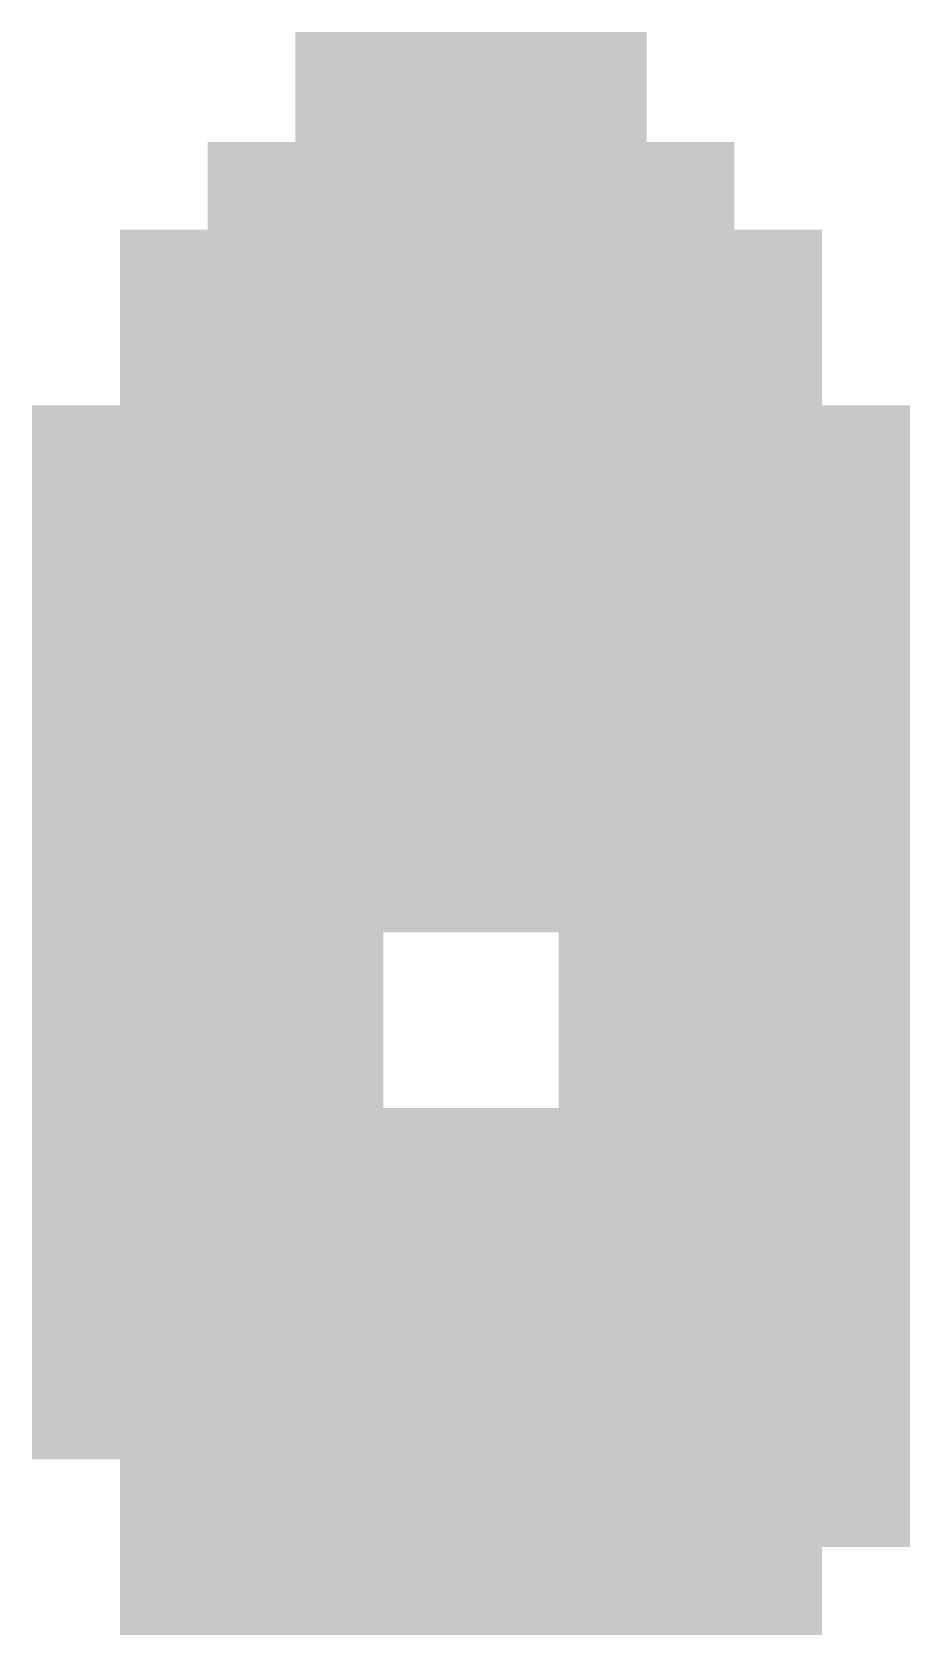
# Model space of a CAD drawing. Header units: metres. Extents: x -0.2 to 72.6, y -0.2 to 14.2.
# Drawn here: x 16.95 to 18.95, y 10.6 to 14.25 of the extents above; entities that cross this region are included whole.
import ezdxf

# ---------------------------------------------------------------- set-up
doc = ezdxf.new("R2010")
doc.units = ezdxf.units.M

msp = doc.modelspace()

# ---------------------------------------------------------------- hatches: boundary and pattern name
at = {"true_color": 0xff0000}
h = msp.add_hatch(color=7, dxfattribs=at)
h.dxf.hatch_style = 1
h.paths.add_polyline_path([(17.55, 14), (17.75, 14), (17.75, 14.25), (17.55, 14.25)])
h = msp.add_hatch(color=7, dxfattribs=at)
h.dxf.hatch_style = 1
h.paths.add_polyline_path([(17.75, 14), (17.95, 14), (17.95, 14.25), (17.75, 14.25)])
h = msp.add_hatch(color=7, dxfattribs=at)
h.dxf.hatch_style = 1
h.paths.add_polyline_path([(17.95, 14), (18.15, 14), (18.15, 14.25), (17.95, 14.25)])
h = msp.add_hatch(color=7, dxfattribs=at)
h.dxf.hatch_style = 1
h.paths.add_polyline_path([(18.15, 14), (18.35, 14), (18.35, 14.25), (18.15, 14.25)])
h = msp.add_hatch(color=7, dxfattribs=at)
h.dxf.hatch_style = 1
h.paths.add_polyline_path([(17.35, 13.8), (17.55, 13.8), (17.55, 14), (17.35, 14)])
h = msp.add_hatch(color=7, dxfattribs=at)
h.dxf.hatch_style = 1
h.paths.add_polyline_path([(17.55, 13.8), (17.75, 13.8), (17.75, 14), (17.55, 14)])
h = msp.add_hatch(color=7, dxfattribs=at)
h.dxf.hatch_style = 1
h.paths.add_polyline_path([(17.75, 13.8), (17.95, 13.8), (17.95, 14), (17.75, 14)])
h = msp.add_hatch(color=7, dxfattribs=at)
h.dxf.hatch_style = 1
h.paths.add_polyline_path([(17.95, 13.8), (18.15, 13.8), (18.15, 14), (17.95, 14)])
h = msp.add_hatch(color=7, dxfattribs=at)
h.dxf.hatch_style = 1
h.paths.add_polyline_path([(18.15, 13.8), (18.35, 13.8), (18.35, 14), (18.15, 14)])
h = msp.add_hatch(color=7, dxfattribs=at)
h.dxf.hatch_style = 1
h.paths.add_polyline_path([(18.35, 13.8), (18.55, 13.8), (18.55, 14), (18.35, 14)])
h = msp.add_hatch(color=7, dxfattribs=at)
h.dxf.hatch_style = 1
h.paths.add_polyline_path([(17.15, 13.6), (17.35, 13.6), (17.35, 13.8), (17.15, 13.8)])
h = msp.add_hatch(color=7, dxfattribs=at)
h.dxf.hatch_style = 1
h.paths.add_polyline_path([(17.35, 13.6), (17.55, 13.6), (17.55, 13.8), (17.35, 13.8)])
h = msp.add_hatch(color=7, dxfattribs=at)
h.dxf.hatch_style = 1
h.paths.add_polyline_path([(17.55, 13.6), (17.75, 13.6), (17.75, 13.8), (17.55, 13.8)])
h = msp.add_hatch(color=7, dxfattribs=at)
h.dxf.hatch_style = 1
h.paths.add_polyline_path([(17.75, 13.6), (17.95, 13.6), (17.95, 13.8), (17.75, 13.8)])
h = msp.add_hatch(color=7, dxfattribs=at)
h.dxf.hatch_style = 1
h.paths.add_polyline_path([(17.95, 13.6), (18.15, 13.6), (18.15, 13.8), (17.95, 13.8)])
h = msp.add_hatch(color=7, dxfattribs=at)
h.dxf.hatch_style = 1
h.paths.add_polyline_path([(18.15, 13.6), (18.35, 13.6), (18.35, 13.8), (18.15, 13.8)])
h = msp.add_hatch(color=7, dxfattribs=at)
h.dxf.hatch_style = 1
h.paths.add_polyline_path([(18.35, 13.6), (18.55, 13.6), (18.55, 13.8), (18.35, 13.8)])
h = msp.add_hatch(color=7, dxfattribs=at)
h.dxf.hatch_style = 1
h.paths.add_polyline_path([(18.55, 13.6), (18.75, 13.6), (18.75, 13.8), (18.55, 13.8)])
h = msp.add_hatch(color=7, dxfattribs=at)
h.dxf.hatch_style = 1
h.paths.add_polyline_path([(17.15, 13.4), (17.35, 13.4), (17.35, 13.6), (17.15, 13.6)])
h = msp.add_hatch(color=7, dxfattribs=at)
h.dxf.hatch_style = 1
h.paths.add_polyline_path([(17.35, 13.4), (17.55, 13.4), (17.55, 13.6), (17.35, 13.6)])
h = msp.add_hatch(color=7, dxfattribs=at)
h.dxf.hatch_style = 1
h.paths.add_polyline_path([(17.55, 13.4), (17.75, 13.4), (17.75, 13.6), (17.55, 13.6)])
h = msp.add_hatch(color=7, dxfattribs=at)
h.dxf.hatch_style = 1
h.paths.add_polyline_path([(17.75, 13.4), (17.95, 13.4), (17.95, 13.6), (17.75, 13.6)])
h = msp.add_hatch(color=7, dxfattribs=at)
h.dxf.hatch_style = 1
h.paths.add_polyline_path([(17.95, 13.4), (18.15, 13.4), (18.15, 13.6), (17.95, 13.6)])
h = msp.add_hatch(color=7, dxfattribs=at)
h.dxf.hatch_style = 1
h.paths.add_polyline_path([(18.15, 13.4), (18.35, 13.4), (18.35, 13.6), (18.15, 13.6)])
h = msp.add_hatch(color=7, dxfattribs=at)
h.dxf.hatch_style = 1
h.paths.add_polyline_path([(18.35, 13.4), (18.55, 13.4), (18.55, 13.6), (18.35, 13.6)])
h = msp.add_hatch(color=7, dxfattribs=at)
h.dxf.hatch_style = 1
h.paths.add_polyline_path([(18.55, 13.4), (18.75, 13.4), (18.75, 13.6), (18.55, 13.6)])
h = msp.add_hatch(color=7, dxfattribs=at)
h.dxf.hatch_style = 1
h.paths.add_polyline_path([(16.95, 13.2), (17.15, 13.2), (17.15, 13.4), (16.95, 13.4)])
h = msp.add_hatch(color=7, dxfattribs=at)
h.dxf.hatch_style = 1
h.paths.add_polyline_path([(17.15, 13.2), (17.35, 13.2), (17.35, 13.4), (17.15, 13.4)])
h = msp.add_hatch(color=7, dxfattribs=at)
h.dxf.hatch_style = 1
h.paths.add_polyline_path([(17.35, 13.2), (17.55, 13.2), (17.55, 13.4), (17.35, 13.4)])
h = msp.add_hatch(color=7, dxfattribs=at)
h.dxf.hatch_style = 1
h.paths.add_polyline_path([(17.55, 13.2), (17.75, 13.2), (17.75, 13.4), (17.55, 13.4)])
h = msp.add_hatch(color=7, dxfattribs=at)
h.dxf.hatch_style = 1
h.paths.add_polyline_path([(17.75, 13.2), (17.95, 13.2), (17.95, 13.4), (17.75, 13.4)])
at = {"true_color": 0x00ff00}
h = msp.add_hatch(color=7, dxfattribs=at)
h.dxf.hatch_style = 1
h.paths.add_polyline_path([(17.95, 13.2), (18.15, 13.2), (18.15, 13.4), (17.95, 13.4)])
at = {"true_color": 0xff0000}
h = msp.add_hatch(color=7, dxfattribs=at)
h.dxf.hatch_style = 1
h.paths.add_polyline_path([(18.15, 13.2), (18.35, 13.2), (18.35, 13.4), (18.15, 13.4)])
h = msp.add_hatch(color=7, dxfattribs=at)
h.dxf.hatch_style = 1
h.paths.add_polyline_path([(18.35, 13.2), (18.55, 13.2), (18.55, 13.4), (18.35, 13.4)])
h = msp.add_hatch(color=7, dxfattribs=at)
h.dxf.hatch_style = 1
h.paths.add_polyline_path([(18.55, 13.2), (18.75, 13.2), (18.75, 13.4), (18.55, 13.4)])
h = msp.add_hatch(color=7, dxfattribs=at)
h.dxf.hatch_style = 1
h.paths.add_polyline_path([(18.75, 13.2), (18.95, 13.2), (18.95, 13.4), (18.75, 13.4)])
h = msp.add_hatch(color=7, dxfattribs=at)
h.dxf.hatch_style = 1
h.paths.add_polyline_path([(16.95, 13), (17.15, 13), (17.15, 13.2), (16.95, 13.2)])
h = msp.add_hatch(color=7, dxfattribs=at)
h.dxf.hatch_style = 1
h.paths.add_polyline_path([(17.15, 13), (17.35, 13), (17.35, 13.2), (17.15, 13.2)])
at = {"true_color": 0x00ff00}
h = msp.add_hatch(color=7, dxfattribs=at)
h.dxf.hatch_style = 1
h.paths.add_polyline_path([(17.35, 13), (17.55, 13), (17.55, 13.2), (17.35, 13.2)])
h = msp.add_hatch(color=7, dxfattribs=at)
h.dxf.hatch_style = 1
h.paths.add_polyline_path([(17.55, 13), (17.75, 13), (17.75, 13.2), (17.55, 13.2)])
h = msp.add_hatch(color=7, dxfattribs=at)
h.dxf.hatch_style = 1
h.paths.add_polyline_path([(17.75, 13), (17.95, 13), (17.95, 13.2), (17.75, 13.2)])
h = msp.add_hatch(color=7, dxfattribs=at)
h.dxf.hatch_style = 1
h.paths.add_polyline_path([(17.95, 13), (18.15, 13), (18.15, 13.2), (17.95, 13.2)])
h = msp.add_hatch(color=7, dxfattribs=at)
h.dxf.hatch_style = 1
h.paths.add_polyline_path([(18.15, 13), (18.35, 13), (18.35, 13.2), (18.15, 13.2)])
h = msp.add_hatch(color=7, dxfattribs=at)
h.dxf.hatch_style = 1
h.paths.add_polyline_path([(18.35, 13), (18.55, 13), (18.55, 13.2), (18.35, 13.2)])
at = {"true_color": 0xff0000}
h = msp.add_hatch(color=7, dxfattribs=at)
h.dxf.hatch_style = 1
h.paths.add_polyline_path([(18.55, 13), (18.75, 13), (18.75, 13.2), (18.55, 13.2)])
h = msp.add_hatch(color=7, dxfattribs=at)
h.dxf.hatch_style = 1
h.paths.add_polyline_path([(18.75, 13), (18.95, 13), (18.95, 13.2), (18.75, 13.2)])
h = msp.add_hatch(color=7, dxfattribs=at)
h.dxf.hatch_style = 1
h.paths.add_polyline_path([(16.95, 12.8), (17.15, 12.8), (17.15, 13), (16.95, 13)])
h = msp.add_hatch(color=7, dxfattribs=at)
h.dxf.hatch_style = 1
h.paths.add_polyline_path([(17.15, 12.8), (17.35, 12.8), (17.35, 13), (17.15, 13)])
at = {"true_color": 0x00ff00}
h = msp.add_hatch(color=7, dxfattribs=at)
h.dxf.hatch_style = 1
h.paths.add_polyline_path([(17.35, 12.8), (17.55, 12.8), (17.55, 13), (17.35, 13)])
h = msp.add_hatch(color=7, dxfattribs=at)
h.dxf.hatch_style = 1
h.paths.add_polyline_path([(17.55, 12.8), (17.75, 12.8), (17.75, 13), (17.55, 13)])
h = msp.add_hatch(color=7, dxfattribs=at)
h.dxf.hatch_style = 1
h.paths.add_polyline_path([(17.75, 12.8), (17.95, 12.8), (17.95, 13), (17.75, 13)])
h = msp.add_hatch(color=7, dxfattribs=at)
h.dxf.hatch_style = 1
h.paths.add_polyline_path([(17.95, 12.8), (18.15, 12.8), (18.15, 13), (17.95, 13)])
h = msp.add_hatch(color=7, dxfattribs=at)
h.dxf.hatch_style = 1
h.paths.add_polyline_path([(18.15, 12.8), (18.35, 12.8), (18.35, 13), (18.15, 13)])
h = msp.add_hatch(color=7, dxfattribs=at)
h.dxf.hatch_style = 1
h.paths.add_polyline_path([(18.35, 12.8), (18.55, 12.8), (18.55, 13), (18.35, 13)])
h = msp.add_hatch(color=7, dxfattribs=at)
h.dxf.hatch_style = 1
h.paths.add_polyline_path([(18.55, 12.8), (18.75, 12.8), (18.75, 13), (18.55, 13)])
at = {"true_color": 0xff0000}
h = msp.add_hatch(color=7, dxfattribs=at)
h.dxf.hatch_style = 1
h.paths.add_polyline_path([(18.75, 12.8), (18.95, 12.8), (18.95, 13), (18.75, 13)])
h = msp.add_hatch(color=7, dxfattribs=at)
h.dxf.hatch_style = 1
h.paths.add_polyline_path([(16.95, 12.6), (17.15, 12.6), (17.15, 12.8), (16.95, 12.8)])
at = {"true_color": 0x00ff00}
h = msp.add_hatch(color=7, dxfattribs=at)
h.dxf.hatch_style = 1
h.paths.add_polyline_path([(17.15, 12.6), (17.35, 12.6), (17.35, 12.8), (17.15, 12.8)])
at = {"true_color": 0x0000ff}
h = msp.add_hatch(color=7, dxfattribs=at)
h.dxf.hatch_style = 1
h.paths.add_polyline_path([(17.35, 12.6), (17.55, 12.6), (17.55, 12.8), (17.35, 12.8)])
h = msp.add_hatch(color=7, dxfattribs=at)
h.dxf.hatch_style = 1
h.paths.add_polyline_path([(17.55, 12.6), (17.75, 12.6), (17.75, 12.8), (17.55, 12.8)])
at = {"true_color": 0x00ff00}
h = msp.add_hatch(color=7, dxfattribs=at)
h.dxf.hatch_style = 1
h.paths.add_polyline_path([(17.75, 12.6), (17.95, 12.6), (17.95, 12.8), (17.75, 12.8)])
h = msp.add_hatch(color=7, dxfattribs=at)
h.dxf.hatch_style = 1
h.paths.add_polyline_path([(17.95, 12.6), (18.15, 12.6), (18.15, 12.8), (17.95, 12.8)])
at = {"true_color": 0xffff00}
h = msp.add_hatch(color=7, dxfattribs=at)
h.dxf.hatch_style = 1
h.paths.add_polyline_path([(18.15, 12.6), (18.35, 12.6), (18.35, 12.8), (18.15, 12.8)])
h = msp.add_hatch(color=7, dxfattribs=at)
h.dxf.hatch_style = 1
h.paths.add_polyline_path([(18.35, 12.6), (18.55, 12.6), (18.55, 12.8), (18.35, 12.8)])
at = {"true_color": 0x00ff00}
h = msp.add_hatch(color=7, dxfattribs=at)
h.dxf.hatch_style = 1
h.paths.add_polyline_path([(18.55, 12.6), (18.75, 12.6), (18.75, 12.8), (18.55, 12.8)])
at = {"true_color": 0xff0000}
h = msp.add_hatch(color=7, dxfattribs=at)
h.dxf.hatch_style = 1
h.paths.add_polyline_path([(18.75, 12.6), (18.95, 12.6), (18.95, 12.8), (18.75, 12.8)])
h = msp.add_hatch(color=7, dxfattribs=at)
h.dxf.hatch_style = 1
h.paths.add_polyline_path([(16.95, 12.4), (17.15, 12.4), (17.15, 12.6), (16.95, 12.6)])
h = msp.add_hatch(color=7, dxfattribs=at)
h.dxf.hatch_style = 1
h.paths.add_polyline_path([(17.15, 12.4), (17.35, 12.4), (17.35, 12.6), (17.15, 12.6)])
at = {"true_color": 0xffff00}
h = msp.add_hatch(color=7, dxfattribs=at)
h.dxf.hatch_style = 1
h.paths.add_polyline_path([(17.35, 12.4), (17.55, 12.4), (17.55, 12.6), (17.35, 12.6)])
h = msp.add_hatch(color=7, dxfattribs=at)
h.dxf.hatch_style = 1
h.paths.add_polyline_path([(17.55, 12.4), (17.75, 12.4), (17.75, 12.6), (17.55, 12.6)])
at = {"true_color": 0x00ff00}
h = msp.add_hatch(color=7, dxfattribs=at)
h.dxf.hatch_style = 1
h.paths.add_polyline_path([(17.75, 12.4), (17.95, 12.4), (17.95, 12.6), (17.75, 12.6)])
h = msp.add_hatch(color=7, dxfattribs=at)
h.dxf.hatch_style = 1
h.paths.add_polyline_path([(17.95, 12.4), (18.15, 12.4), (18.15, 12.6), (17.95, 12.6)])
at = {"true_color": 0xffff00}
h = msp.add_hatch(color=7, dxfattribs=at)
h.dxf.hatch_style = 1
h.paths.add_polyline_path([(18.15, 12.4), (18.35, 12.4), (18.35, 12.6), (18.15, 12.6)])
h = msp.add_hatch(color=7, dxfattribs=at)
h.dxf.hatch_style = 1
h.paths.add_polyline_path([(18.35, 12.4), (18.55, 12.4), (18.55, 12.6), (18.35, 12.6)])
at = {"true_color": 0x00ff00}
h = msp.add_hatch(color=7, dxfattribs=at)
h.dxf.hatch_style = 1
h.paths.add_polyline_path([(18.55, 12.4), (18.75, 12.4), (18.75, 12.6), (18.55, 12.6)])
at = {"true_color": 0xff0000}
h = msp.add_hatch(color=7, dxfattribs=at)
h.dxf.hatch_style = 1
h.paths.add_polyline_path([(18.75, 12.4), (18.95, 12.4), (18.95, 12.6), (18.75, 12.6)])
h = msp.add_hatch(color=7, dxfattribs=at)
h.dxf.hatch_style = 1
h.paths.add_polyline_path([(16.95, 12.2), (17.15, 12.2), (17.15, 12.4), (16.95, 12.4)])
h = msp.add_hatch(color=7, dxfattribs=at)
h.dxf.hatch_style = 1
h.paths.add_polyline_path([(17.15, 12.2), (17.35, 12.2), (17.35, 12.4), (17.15, 12.4)])
at = {"true_color": 0xffff00}
h = msp.add_hatch(color=7, dxfattribs=at)
h.dxf.hatch_style = 1
h.paths.add_polyline_path([(17.35, 12.2), (17.55, 12.2), (17.55, 12.4), (17.35, 12.4)])
h = msp.add_hatch(color=7, dxfattribs=at)
h.dxf.hatch_style = 1
h.paths.add_polyline_path([(17.55, 12.2), (17.75, 12.2), (17.75, 12.4), (17.55, 12.4)])
at = {"true_color": 0x00ff00}
h = msp.add_hatch(color=7, dxfattribs=at)
h.dxf.hatch_style = 1
h.paths.add_polyline_path([(17.75, 12.2), (17.95, 12.2), (17.95, 12.4), (17.75, 12.4)])
h = msp.add_hatch(color=7, dxfattribs=at)
h.dxf.hatch_style = 1
h.paths.add_polyline_path([(17.95, 12.2), (18.15, 12.2), (18.15, 12.4), (17.95, 12.4)])
at = {"true_color": 0xffff00}
h = msp.add_hatch(color=7, dxfattribs=at)
h.dxf.hatch_style = 1
h.paths.add_polyline_path([(18.15, 12.2), (18.35, 12.2), (18.35, 12.4), (18.15, 12.4)])
h = msp.add_hatch(color=7, dxfattribs=at)
h.dxf.hatch_style = 1
h.paths.add_polyline_path([(18.35, 12.2), (18.55, 12.2), (18.55, 12.4), (18.35, 12.4)])
at = {"true_color": 0x00ff00}
h = msp.add_hatch(color=7, dxfattribs=at)
h.dxf.hatch_style = 1
h.paths.add_polyline_path([(18.55, 12.2), (18.75, 12.2), (18.75, 12.4), (18.55, 12.4)])
at = {"true_color": 0xff0000}
h = msp.add_hatch(color=7, dxfattribs=at)
h.dxf.hatch_style = 1
h.paths.add_polyline_path([(18.75, 12.2), (18.95, 12.2), (18.95, 12.4), (18.75, 12.4)])
h = msp.add_hatch(color=7, dxfattribs=at)
h.dxf.hatch_style = 1
h.paths.add_polyline_path([(16.95, 12), (17.15, 12), (17.15, 12.2), (16.95, 12.2)])
at = {"true_color": 0x00ff00}
h = msp.add_hatch(color=7, dxfattribs=at)
h.dxf.hatch_style = 1
h.paths.add_polyline_path([(17.15, 12), (17.35, 12), (17.35, 12.2), (17.15, 12.2)])
at = {"true_color": 0xff0000}
h = msp.add_hatch(color=7, dxfattribs=at)
h.dxf.hatch_style = 1
h.paths.add_polyline_path([(17.35, 12), (17.55, 12), (17.55, 12.2), (17.35, 12.2)])
h = msp.add_hatch(color=7, dxfattribs=at)
h.dxf.hatch_style = 1
h.paths.add_polyline_path([(17.55, 12), (17.75, 12), (17.75, 12.2), (17.55, 12.2)])
h = msp.add_hatch(color=7, dxfattribs=at)
h.dxf.hatch_style = 1
h.paths.add_polyline_path([(18.15, 12), (18.35, 12), (18.35, 12.2), (18.15, 12.2)])
at = {"true_color": 0x00ff00}
h = msp.add_hatch(color=7, dxfattribs=at)
h.dxf.hatch_style = 1
h.paths.add_polyline_path([(18.35, 12), (18.55, 12), (18.55, 12.2), (18.35, 12.2)])
h = msp.add_hatch(color=7, dxfattribs=at)
h.dxf.hatch_style = 1
h.paths.add_polyline_path([(18.55, 12), (18.75, 12), (18.75, 12.2), (18.55, 12.2)])
at = {"true_color": 0xff0000}
h = msp.add_hatch(color=7, dxfattribs=at)
h.dxf.hatch_style = 1
h.paths.add_polyline_path([(18.75, 12), (18.95, 12), (18.95, 12.2), (18.75, 12.2)])
h = msp.add_hatch(color=7, dxfattribs=at)
h.dxf.hatch_style = 1
h.paths.add_polyline_path([(16.95, 11.8), (17.15, 11.8), (17.15, 12), (16.95, 12)])
h = msp.add_hatch(color=7, dxfattribs=at)
h.dxf.hatch_style = 1
h.paths.add_polyline_path([(17.15, 11.8), (17.35, 11.8), (17.35, 12), (17.15, 12)])
h = msp.add_hatch(color=7, dxfattribs=at)
h.dxf.hatch_style = 1
h.paths.add_polyline_path([(17.35, 11.8), (17.55, 11.8), (17.55, 12), (17.35, 12)])
h = msp.add_hatch(color=7, dxfattribs=at)
h.dxf.hatch_style = 1
h.paths.add_polyline_path([(17.55, 11.8), (17.75, 11.8), (17.75, 12), (17.55, 12)])
h = msp.add_hatch(color=7, dxfattribs=at)
h.dxf.hatch_style = 1
h.paths.add_polyline_path([(18.15, 11.8), (18.35, 11.8), (18.35, 12), (18.15, 12)])
h = msp.add_hatch(color=7, dxfattribs=at)
h.dxf.hatch_style = 1
h.paths.add_polyline_path([(18.35, 11.8), (18.55, 11.8), (18.55, 12), (18.35, 12)])
at = {"true_color": 0x00ff00}
h = msp.add_hatch(color=7, dxfattribs=at)
h.dxf.hatch_style = 1
h.paths.add_polyline_path([(18.55, 11.8), (18.75, 11.8), (18.75, 12), (18.55, 12)])
at = {"true_color": 0xff0000}
h = msp.add_hatch(color=7, dxfattribs=at)
h.dxf.hatch_style = 1
h.paths.add_polyline_path([(18.75, 11.8), (18.95, 11.8), (18.95, 12), (18.75, 12)])
h = msp.add_hatch(color=7, dxfattribs=at)
h.dxf.hatch_style = 1
h.paths.add_polyline_path([(16.95, 11.6), (17.15, 11.6), (17.15, 11.8), (16.95, 11.8)])
h = msp.add_hatch(color=7, dxfattribs=at)
h.dxf.hatch_style = 1
h.paths.add_polyline_path([(17.15, 11.6), (17.35, 11.6), (17.35, 11.8), (17.15, 11.8)])
at = {"true_color": 0x00ff00}
h = msp.add_hatch(color=7, dxfattribs=at)
h.dxf.hatch_style = 1
h.paths.add_polyline_path([(17.35, 11.6), (17.55, 11.6), (17.55, 11.8), (17.35, 11.8)])
at = {"true_color": 0xffff00}
h = msp.add_hatch(color=7, dxfattribs=at)
h.dxf.hatch_style = 1
h.paths.add_polyline_path([(17.55, 11.6), (17.75, 11.6), (17.75, 11.8), (17.55, 11.8)])
at = {"true_color": 0x00ff00}
h = msp.add_hatch(color=7, dxfattribs=at)
h.dxf.hatch_style = 1
h.paths.add_polyline_path([(17.75, 11.6), (17.95, 11.6), (17.95, 11.8), (17.75, 11.8)])
at = {"true_color": 0xff0000}
h = msp.add_hatch(color=7, dxfattribs=at)
h.dxf.hatch_style = 1
h.paths.add_polyline_path([(17.95, 11.6), (18.15, 11.6), (18.15, 11.8), (17.95, 11.8)])
at = {"true_color": 0xffff00}
h = msp.add_hatch(color=7, dxfattribs=at)
h.dxf.hatch_style = 1
h.paths.add_polyline_path([(18.15, 11.6), (18.35, 11.6), (18.35, 11.8), (18.15, 11.8)])
h = msp.add_hatch(color=7, dxfattribs=at)
h.dxf.hatch_style = 1
h.paths.add_polyline_path([(18.35, 11.6), (18.55, 11.6), (18.55, 11.8), (18.35, 11.8)])
at = {"true_color": 0xff0000}
h = msp.add_hatch(color=7, dxfattribs=at)
h.dxf.hatch_style = 1
h.paths.add_polyline_path([(18.55, 11.6), (18.75, 11.6), (18.75, 11.8), (18.55, 11.8)])
h = msp.add_hatch(color=7, dxfattribs=at)
h.dxf.hatch_style = 1
h.paths.add_polyline_path([(18.75, 11.6), (18.95, 11.6), (18.95, 11.8), (18.75, 11.8)])
h = msp.add_hatch(color=7, dxfattribs=at)
h.dxf.hatch_style = 1
h.paths.add_polyline_path([(16.95, 11.4), (17.15, 11.4), (17.15, 11.6), (16.95, 11.6)])
h = msp.add_hatch(color=7, dxfattribs=at)
h.dxf.hatch_style = 1
h.paths.add_polyline_path([(17.15, 11.4), (17.35, 11.4), (17.35, 11.6), (17.15, 11.6)])
at = {"true_color": 0x0000ff}
h = msp.add_hatch(color=7, dxfattribs=at)
h.dxf.hatch_style = 1
h.paths.add_polyline_path([(17.35, 11.4), (17.55, 11.4), (17.55, 11.6), (17.35, 11.6)])
at = {"true_color": 0xffff00}
h = msp.add_hatch(color=7, dxfattribs=at)
h.dxf.hatch_style = 1
h.paths.add_polyline_path([(17.55, 11.4), (17.75, 11.4), (17.75, 11.6), (17.55, 11.6)])
at = {"true_color": 0xff0000}
h = msp.add_hatch(color=7, dxfattribs=at)
h.dxf.hatch_style = 1
h.paths.add_polyline_path([(17.75, 11.4), (17.95, 11.4), (17.95, 11.6), (17.75, 11.6)])
h = msp.add_hatch(color=7, dxfattribs=at)
h.dxf.hatch_style = 1
h.paths.add_polyline_path([(17.95, 11.4), (18.15, 11.4), (18.15, 11.6), (17.95, 11.6)])
at = {"true_color": 0xffff00}
h = msp.add_hatch(color=7, dxfattribs=at)
h.dxf.hatch_style = 1
h.paths.add_polyline_path([(18.15, 11.4), (18.35, 11.4), (18.35, 11.6), (18.15, 11.6)])
h = msp.add_hatch(color=7, dxfattribs=at)
h.dxf.hatch_style = 1
h.paths.add_polyline_path([(18.35, 11.4), (18.55, 11.4), (18.55, 11.6), (18.35, 11.6)])
at = {"true_color": 0xff0000}
h = msp.add_hatch(color=7, dxfattribs=at)
h.dxf.hatch_style = 1
h.paths.add_polyline_path([(18.55, 11.4), (18.75, 11.4), (18.75, 11.6), (18.55, 11.6)])
h = msp.add_hatch(color=7, dxfattribs=at)
h.dxf.hatch_style = 1
h.paths.add_polyline_path([(18.75, 11.4), (18.95, 11.4), (18.95, 11.6), (18.75, 11.6)])
h = msp.add_hatch(color=7, dxfattribs=at)
h.dxf.hatch_style = 1
h.paths.add_polyline_path([(16.95, 11.2), (17.15, 11.2), (17.15, 11.4), (16.95, 11.4)])
h = msp.add_hatch(color=7, dxfattribs=at)
h.dxf.hatch_style = 1
h.paths.add_polyline_path([(17.15, 11.2), (17.35, 11.2), (17.35, 11.4), (17.15, 11.4)])
at = {"true_color": 0x00ff00}
h = msp.add_hatch(color=7, dxfattribs=at)
h.dxf.hatch_style = 1
h.paths.add_polyline_path([(17.35, 11.2), (17.55, 11.2), (17.55, 11.4), (17.35, 11.4)])
h = msp.add_hatch(color=7, dxfattribs=at)
h.dxf.hatch_style = 1
h.paths.add_polyline_path([(17.55, 11.2), (17.75, 11.2), (17.75, 11.4), (17.55, 11.4)])
at = {"true_color": 0xff0000}
h = msp.add_hatch(color=7, dxfattribs=at)
h.dxf.hatch_style = 1
h.paths.add_polyline_path([(17.75, 11.2), (17.95, 11.2), (17.95, 11.4), (17.75, 11.4)])
h = msp.add_hatch(color=7, dxfattribs=at)
h.dxf.hatch_style = 1
h.paths.add_polyline_path([(17.95, 11.2), (18.15, 11.2), (18.15, 11.4), (17.95, 11.4)])
at = {"true_color": 0x00ff00}
h = msp.add_hatch(color=7, dxfattribs=at)
h.dxf.hatch_style = 1
h.paths.add_polyline_path([(18.15, 11.2), (18.35, 11.2), (18.35, 11.4), (18.15, 11.4)])
h = msp.add_hatch(color=7, dxfattribs=at)
h.dxf.hatch_style = 1
h.paths.add_polyline_path([(18.35, 11.2), (18.55, 11.2), (18.55, 11.4), (18.35, 11.4)])
at = {"true_color": 0xff0000}
h = msp.add_hatch(color=7, dxfattribs=at)
h.dxf.hatch_style = 1
h.paths.add_polyline_path([(18.55, 11.2), (18.75, 11.2), (18.75, 11.4), (18.55, 11.4)])
h = msp.add_hatch(color=7, dxfattribs=at)
h.dxf.hatch_style = 1
h.paths.add_polyline_path([(18.75, 11.2), (18.95, 11.2), (18.95, 11.4), (18.75, 11.4)])
h = msp.add_hatch(color=7, dxfattribs=at)
h.dxf.hatch_style = 1
h.paths.add_polyline_path([(16.95, 11), (17.15, 11), (17.15, 11.2), (16.95, 11.2)])
h = msp.add_hatch(color=7, dxfattribs=at)
h.dxf.hatch_style = 1
h.paths.add_polyline_path([(17.15, 11), (17.35, 11), (17.35, 11.2), (17.15, 11.2)])
h = msp.add_hatch(color=7, dxfattribs=at)
h.dxf.hatch_style = 1
h.paths.add_polyline_path([(17.35, 11), (17.55, 11), (17.55, 11.2), (17.35, 11.2)])
h = msp.add_hatch(color=7, dxfattribs=at)
h.dxf.hatch_style = 1
h.paths.add_polyline_path([(17.55, 11), (17.75, 11), (17.75, 11.2), (17.55, 11.2)])
h = msp.add_hatch(color=7, dxfattribs=at)
h.dxf.hatch_style = 1
h.paths.add_polyline_path([(17.75, 11), (17.95, 11), (17.95, 11.2), (17.75, 11.2)])
h = msp.add_hatch(color=7, dxfattribs=at)
h.dxf.hatch_style = 1
h.paths.add_polyline_path([(17.95, 11), (18.15, 11), (18.15, 11.2), (17.95, 11.2)])
h = msp.add_hatch(color=7, dxfattribs=at)
h.dxf.hatch_style = 1
h.paths.add_polyline_path([(18.15, 11), (18.35, 11), (18.35, 11.2), (18.15, 11.2)])
h = msp.add_hatch(color=7, dxfattribs=at)
h.dxf.hatch_style = 1
h.paths.add_polyline_path([(18.35, 11), (18.55, 11), (18.55, 11.2), (18.35, 11.2)])
h = msp.add_hatch(color=7, dxfattribs=at)
h.dxf.hatch_style = 1
h.paths.add_polyline_path([(18.55, 11), (18.75, 11), (18.75, 11.2), (18.55, 11.2)])
h = msp.add_hatch(color=7, dxfattribs=at)
h.dxf.hatch_style = 1
h.paths.add_polyline_path([(18.75, 11), (18.95, 11), (18.95, 11.2), (18.75, 11.2)])
h = msp.add_hatch(color=7, dxfattribs=at)
h.dxf.hatch_style = 1
h.paths.add_polyline_path([(17.15, 10.8), (17.35, 10.8), (17.35, 11), (17.15, 11)])
h = msp.add_hatch(color=7, dxfattribs=at)
h.dxf.hatch_style = 1
h.paths.add_polyline_path([(17.35, 10.8), (17.55, 10.8), (17.55, 11), (17.35, 11)])
h = msp.add_hatch(color=7, dxfattribs=at)
h.dxf.hatch_style = 1
h.paths.add_polyline_path([(17.55, 10.8), (17.75, 10.8), (17.75, 11), (17.55, 11)])
h = msp.add_hatch(color=7, dxfattribs=at)
h.dxf.hatch_style = 1
h.paths.add_polyline_path([(17.75, 10.8), (17.95, 10.8), (17.95, 11), (17.75, 11)])
h = msp.add_hatch(color=7, dxfattribs=at)
h.dxf.hatch_style = 1
h.paths.add_polyline_path([(17.95, 10.8), (18.15, 10.8), (18.15, 11), (17.95, 11)])
h = msp.add_hatch(color=7, dxfattribs=at)
h.dxf.hatch_style = 1
h.paths.add_polyline_path([(18.15, 10.8), (18.35, 10.8), (18.35, 11), (18.15, 11)])
h = msp.add_hatch(color=7, dxfattribs=at)
h.dxf.hatch_style = 1
h.paths.add_polyline_path([(18.35, 10.8), (18.55, 10.8), (18.55, 11), (18.35, 11)])
h = msp.add_hatch(color=7, dxfattribs=at)
h.dxf.hatch_style = 1
h.paths.add_polyline_path([(18.55, 10.8), (18.75, 10.8), (18.75, 11), (18.55, 11)])
h = msp.add_hatch(color=7, dxfattribs=at)
h.dxf.hatch_style = 1
h.paths.add_polyline_path([(18.75, 10.8), (18.95, 10.8), (18.95, 11), (18.75, 11)])
h = msp.add_hatch(color=7, dxfattribs=at)
h.dxf.hatch_style = 1
h.paths.add_polyline_path([(17.15, 10.6), (17.35, 10.6), (17.35, 10.8), (17.15, 10.8)])
h = msp.add_hatch(color=7, dxfattribs=at)
h.dxf.hatch_style = 1
h.paths.add_polyline_path([(17.35, 10.6), (17.55, 10.6), (17.55, 10.8), (17.35, 10.8)])
h = msp.add_hatch(color=7, dxfattribs=at)
h.dxf.hatch_style = 1
h.paths.add_polyline_path([(17.55, 10.6), (17.75, 10.6), (17.75, 10.8), (17.55, 10.8)])
h = msp.add_hatch(color=7, dxfattribs=at)
h.dxf.hatch_style = 1
h.paths.add_polyline_path([(17.75, 10.6), (17.95, 10.6), (17.95, 10.8), (17.75, 10.8)])
h = msp.add_hatch(color=7, dxfattribs=at)
h.dxf.hatch_style = 1
h.paths.add_polyline_path([(17.95, 10.6), (18.15, 10.6), (18.15, 10.8), (17.95, 10.8)])
h = msp.add_hatch(color=7, dxfattribs=at)
h.dxf.hatch_style = 1
h.paths.add_polyline_path([(18.15, 10.6), (18.35, 10.6), (18.35, 10.8), (18.15, 10.8)])
h = msp.add_hatch(color=7, dxfattribs=at)
h.dxf.hatch_style = 1
h.paths.add_polyline_path([(18.35, 10.6), (18.55, 10.6), (18.55, 10.8), (18.35, 10.8)])
h = msp.add_hatch(color=7, dxfattribs=at)
h.dxf.hatch_style = 1
h.paths.add_polyline_path([(18.55, 10.6), (18.75, 10.6), (18.75, 10.8), (18.55, 10.8)])

doc.saveas('drawing.dxf')
